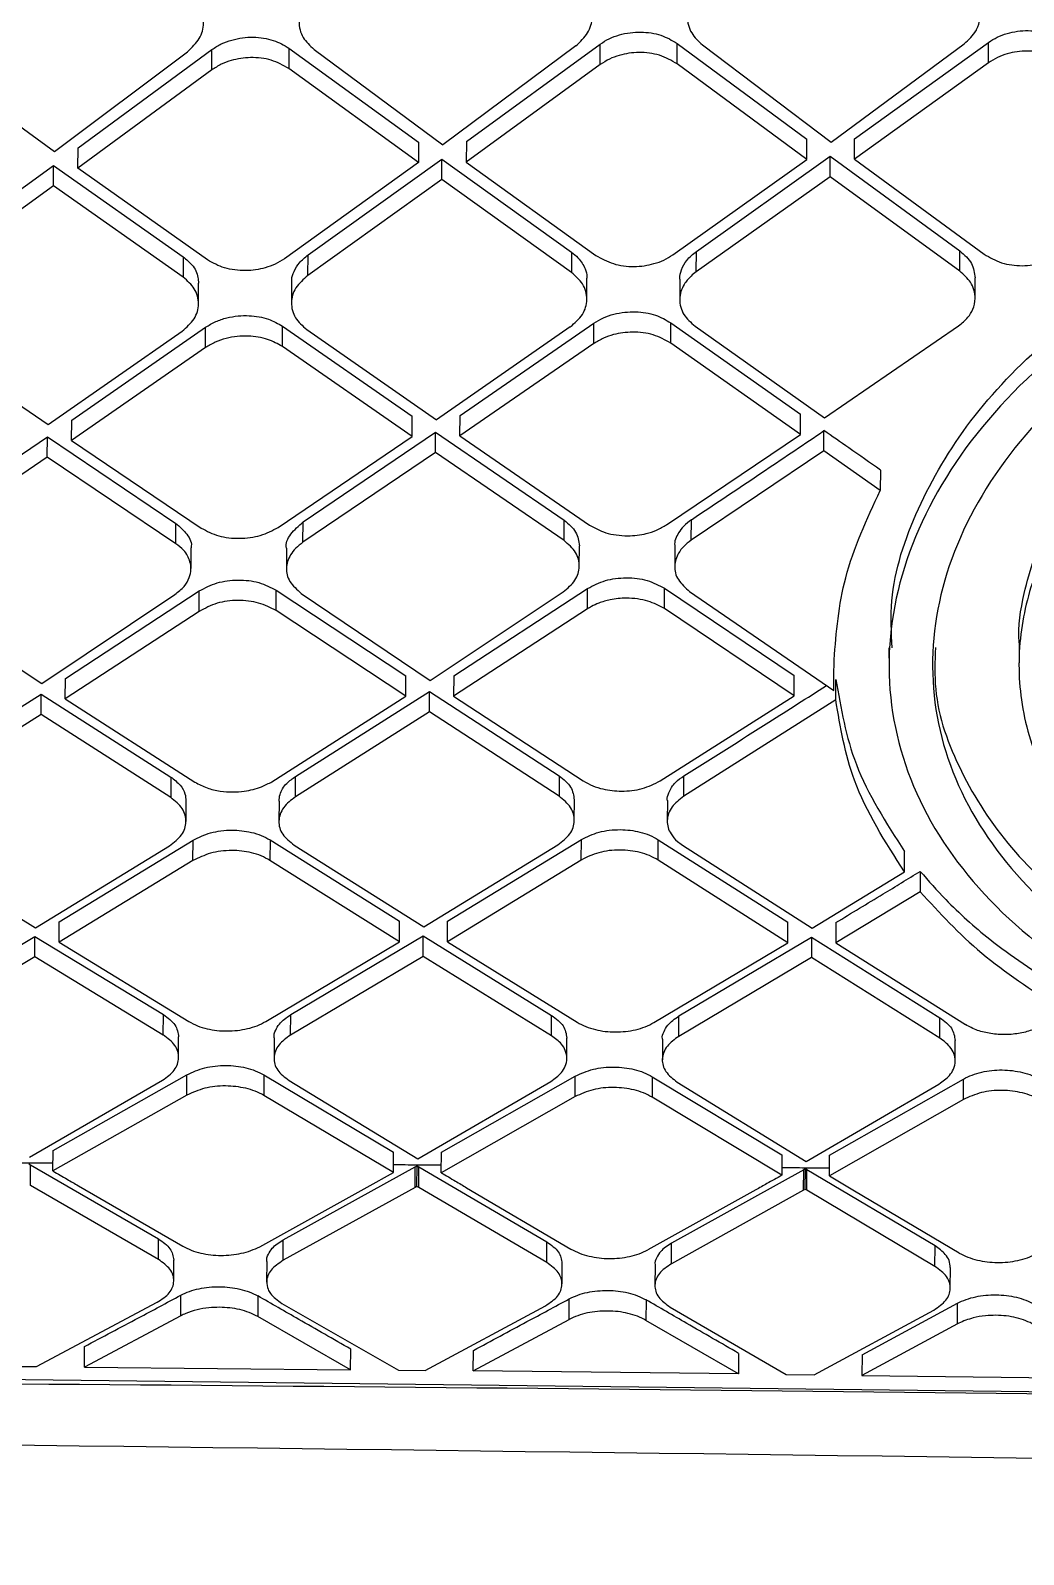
# Model space of a CAD drawing. Extents: x 943 to 1030, y 781 to 934.
# Drawn here: x 1007.907 to 1008.82, y 876.994 to 878.394 of the extents above; entities that cross this region are included whole.
import ezdxf

# ---------------------------------------------------------------- set-up
doc = ezdxf.new("R2010")
doc.units = 0
doc.header["$MEASUREMENT"] = 0
doc.layers.add('1', color=4, linetype='Continuous')

# ---------------------------------------------------------------- blocks, each defined once
blk = doc.blocks.new('AIRA')
at = {"layer": '1', "color": 3, "linetype": 'Continuous', "lineweight": 25}
for p, q in [((64.7511, 75.117), (64.8734, 75.2087)), ((64.7728, 75.1204), (64.8959, 75.2107)), ((64.8959, 75.1919), (64.8959, 75.2107)), ((64.9666, 75.212), (65.0858, 75.1256)), ((64.9666, 75.2119), (64.9666, 75.1932)), ((64.9898, 75.2108), (65.1081, 75.123)), ((65.2304, 75.214), (65.1081, 75.123)), ((65.1298, 75.1261), (65.2529, 75.2157)), ((65.2528, 75.1969), (65.2529, 75.2157)), ((65.3236, 75.2163), (65.4428, 75.1284)), ((65.3236, 75.1975), (65.3236, 75.2163)), ((65.3468, 75.215), (65.4651, 75.1257)), ((65.4651, 75.1257), (65.5874, 75.2159)), ((65.4868, 75.1286), (65.6099, 75.2173)), ((65.6098, 75.1985), (65.6099, 75.2173)), ((64.6328, 75.2032), (64.7511, 75.117)), ((64.8959, 75.1919), (64.7727, 75.1016)), ((65.0857, 75.1068), (64.9666, 75.1932)), ((65.2528, 75.1969), (65.1297, 75.1073)), ((65.4427, 75.1096), (65.3236, 75.1975)), ((65.6098, 75.1985), (65.4867, 75.1098)), ((64.7727, 75.1016), (64.7728, 75.1204)), ((65.0858, 75.1256), (65.0857, 75.1068)), ((65.1298, 75.1261), (65.1297, 75.1073)), ((65.4427, 75.1096), (65.4428, 75.1284)), ((65.4867, 75.1098), (65.4868, 75.1286)), ((65.0857, 75.1068), (64.9626, 75.0184)), ((64.9843, 75.0219), (65.1074, 75.11)), ((65.1074, 75.11), (65.2266, 75.0245)), ((65.1074, 75.0912), (65.1074, 75.1099)), ((65.1297, 75.1073), (65.2489, 75.0215)), ((65.3196, 75.022), (65.4427, 75.1096)), ((65.3413, 75.0252), (65.4644, 75.1126)), ((65.4643, 75.0938), (65.4644, 75.1125)), ((65.4644, 75.1126), (65.5836, 75.0257)), ((65.4867, 75.1098), (65.6059, 75.0226)), ((64.6273, 75.0155), (64.7504, 75.1041)), ((64.7504, 75.1041), (64.8696, 75.0202)), ((64.7504, 75.0854), (64.7504, 75.1041)), ((64.8919, 75.0174), (64.7727, 75.1016)), ((65.4643, 75.0938), (65.3412, 75.0065)), ((65.5835, 75.007), (65.4643, 75.0938)), ((64.7504, 75.0854), (64.6272, 74.9968)), ((64.8695, 75.0015), (64.7504, 75.0854)), ((65.1074, 75.0912), (64.9842, 75.0032)), ((65.2265, 75.0057), (65.1074, 75.0912)), ((65.2266, 75.0245), (65.2265, 75.0057)), ((65.3412, 75.0065), (65.3413, 75.0252)), ((65.5835, 75.007), (65.5836, 75.0257)), ((64.8696, 75.0202), (64.8695, 75.0015)), ((64.9842, 75.0032), (64.9843, 75.0219)), ((64.8836, 74.9773), (64.8837, 74.9959)), ((64.9691, 74.9964), (64.969, 74.9776)), ((65.2406, 74.9813), (65.2407, 74.9999)), ((65.3261, 74.9997), (65.326, 74.9809)), ((65.5976, 74.9823), (65.5976, 75.0009)), ((64.767, 74.87), (64.8901, 74.9555)), ((64.89, 74.9368), (64.8901, 74.9555)), ((64.9607, 74.9377), (64.9608, 74.9565)), ((64.9608, 74.9565), (65.08, 74.8739)), ((64.9831, 74.9534), (65.1023, 74.8705)), ((65.2254, 74.9558), (65.1023, 74.8705)), ((65.124, 74.8743), (65.2471, 74.9592)), ((65.247, 74.9405), (65.2471, 74.9592)), ((65.3177, 74.9409), (65.3178, 74.9596)), ((65.3178, 74.9596), (65.437, 74.8757)), ((65.3401, 74.9565), (65.4592, 74.8722)), ((65.4592, 74.8722), (65.5823, 74.9568)), ((64.6261, 74.9473), (64.7453, 74.866)), ((64.7453, 74.866), (64.8684, 74.9518)), ((65.247, 74.9405), (65.1239, 74.8556)), ((65.4369, 74.8569), (65.3177, 74.9409)), ((64.89, 74.9368), (64.7669, 74.8513)), ((65.0799, 74.8552), (64.9607, 74.9377)), ((64.7669, 74.8513), (64.767, 74.87)), ((65.0799, 74.8552), (65.08, 74.8739)), ((65.1239, 74.8556), (65.124, 74.8743)), ((65.4369, 74.8569), (65.437, 74.8757)), ((64.6227, 74.7719), (64.7446, 74.8547)), ((64.7445, 74.836), (64.7446, 74.8547)), ((64.7446, 74.8547), (64.8627, 74.7753)), ((64.9568, 74.7716), (65.0799, 74.8552)), ((64.9797, 74.7766), (65.1016, 74.859)), ((65.1015, 74.8403), (65.1016, 74.859)), ((65.1016, 74.859), (65.2197, 74.7782)), ((65.1239, 74.8556), (65.2431, 74.7736)), ((65.3138, 74.7739), (65.4369, 74.8569)), ((65.4585, 74.8418), (65.4586, 74.8605)), ((64.7669, 74.8513), (64.8861, 74.7709)), ((65.4585, 74.8418), (65.3366, 74.7598)), ((65.5104, 74.8056), (65.4585, 74.8418)), ((64.7445, 74.836), (64.6226, 74.7532)), ((64.8626, 74.7566), (64.7445, 74.836)), ((65.1015, 74.8403), (64.9796, 74.7579)), ((65.2196, 74.7595), (65.1015, 74.8403)), ((65.5105, 74.8243), (65.5104, 74.8056)), ((64.8626, 74.7566), (64.8627, 74.7753)), ((64.9796, 74.7579), (64.9797, 74.7766)), ((65.2196, 74.7595), (65.2197, 74.7782)), ((65.3366, 74.7598), (65.3367, 74.7786)), ((64.8767, 74.7337), (64.8767, 74.7523)), ((64.9645, 74.7524), (64.9644, 74.7336)), ((65.2336, 74.736), (65.2337, 74.7547)), ((65.3215, 74.7543), (65.3214, 74.7356)), ((65.1182, 74.6353), (65.2413, 74.7154)), ((65.2412, 74.6967), (65.2413, 74.7154)), ((65.3119, 74.6969), (65.312, 74.7156)), ((65.312, 74.7156), (65.4312, 74.6356)), ((64.6212, 74.7066), (64.7395, 74.6281)), ((64.7395, 74.6281), (64.8618, 74.7098)), ((64.7612, 74.6328), (64.8843, 74.7132)), ((64.8842, 74.6944), (64.8843, 74.7131)), ((64.9549, 74.6951), (64.955, 74.7138)), ((64.955, 74.7138), (65.0742, 74.6351)), ((64.9781, 74.7109), (65.0965, 74.6308)), ((65.0965, 74.6308), (65.2188, 74.7123)), ((65.3351, 74.7126), (65.4677, 74.6216)), ((64.8842, 74.6944), (64.7611, 74.6141)), ((65.0741, 74.6164), (64.9549, 74.6951)), ((65.2412, 74.6967), (65.1181, 74.6166)), ((65.4311, 74.6169), (65.3119, 74.6969)), ((65.5182, 74.6609), (65.5184, 74.6416)), ((65.638, 74.6656), (65.6379, 74.647)), ((64.7611, 74.6141), (64.7612, 74.6328)), ((65.0741, 74.6164), (65.0742, 74.6351)), ((65.1182, 74.6353), (65.1181, 74.6166)), ((65.4311, 74.6169), (65.4312, 74.6356)), ((65.4694, 74.6131), (65.4695, 74.6319)), ((64.6158, 74.5402), (64.7389, 74.6184)), ((64.7388, 74.5997), (64.7389, 74.6184)), ((64.7389, 74.6184), (64.8581, 74.5422)), ((64.9511, 74.5379), (65.0741, 74.6164)), ((64.9728, 74.5428), (65.0959, 74.6209)), ((65.0958, 74.6022), (65.0959, 74.6209)), ((65.0959, 74.6209), (65.2151, 74.5433)), ((65.1181, 74.6166), (65.2373, 74.5387)), ((65.308, 74.5386), (65.4311, 74.6169)), ((64.7611, 74.6141), (64.8803, 74.5375)), ((65.0958, 74.6022), (64.9727, 74.524)), ((65.215, 74.5246), (65.0958, 74.6022)), ((65.4694, 74.6131), (65.3297, 74.5245)), ((64.7388, 74.5997), (64.6157, 74.5214)), ((64.858, 74.5234), (64.7388, 74.5997)), ((64.8581, 74.5422), (64.858, 74.5234)), ((64.9727, 74.524), (64.9728, 74.5428)), ((65.2151, 74.5433), (65.215, 74.5246)), ((65.3297, 74.5245), (65.3298, 74.5433)), ((64.8721, 74.5014), (64.8722, 74.5203)), ((64.9576, 74.52), (64.9575, 74.5012)), ((65.229, 74.5024), (65.2291, 74.5211)), ((65.3146, 74.5205), (65.3145, 74.5016)), ((64.6146, 74.4773), (64.7338, 74.4036)), ((64.7338, 74.4036), (64.8569, 74.479)), ((64.7555, 74.4091), (64.8786, 74.4841)), ((64.8785, 74.4654), (64.8786, 74.4841)), ((64.9493, 74.4844), (64.9492, 74.4656)), ((64.9493, 74.4844), (65.0685, 74.4096)), ((64.9716, 74.4795), (65.0908, 74.4044)), ((65.0908, 74.4044), (65.2138, 74.4798)), ((65.1125, 74.4096), (65.2356, 74.4847)), ((65.2355, 74.4659), (65.2356, 74.4847)), ((65.3062, 74.4658), (65.3063, 74.4845)), ((65.3063, 74.4846), (65.4255, 74.4087)), ((65.3285, 74.4796), (65.4477, 74.4034)), ((64.8785, 74.4654), (64.7555, 74.3903)), ((65.0684, 74.3909), (64.9492, 74.4656)), ((65.2355, 74.4659), (65.1124, 74.3908)), ((65.4254, 74.3899), (65.3062, 74.4658)), ((65.5325, 74.4551), (65.5326, 74.4738)), ((65.4477, 74.4034), (65.5325, 74.4551)), ((65.5471, 74.4555), (65.547, 74.4367)), ((65.547, 74.4367), (65.4694, 74.3897)), ((64.7555, 74.3903), (64.7555, 74.4091)), ((65.0684, 74.3909), (65.0685, 74.4096)), ((65.1124, 74.3908), (65.1125, 74.4096)), ((65.4254, 74.3899), (65.4255, 74.4087)), ((65.4695, 74.4084), (65.4694, 74.3897)), ((64.6113, 74.3236), (64.7332, 74.3956)), ((64.7331, 74.3769), (64.7332, 74.3956)), ((64.7332, 74.3956), (64.8513, 74.3239)), ((64.9683, 74.3239), (65.0902, 74.3962)), ((65.0901, 74.3774), (65.0902, 74.3961)), ((65.0902, 74.3962), (65.2082, 74.3232)), ((65.3253, 74.3227), (65.4471, 74.395)), ((65.4471, 74.3949), (65.447, 74.3762)), ((65.4471, 74.395), (65.5652, 74.321)), ((64.7555, 74.3903), (64.8747, 74.3176)), ((64.9454, 74.3176), (65.0684, 74.3909)), ((65.1124, 74.3908), (65.2316, 74.3169)), ((65.3023, 74.3166), (65.4254, 74.3899)), ((65.4694, 74.3897), (65.5886, 74.3147)), ((64.7331, 74.3769), (64.6112, 74.3048)), ((64.8512, 74.3051), (64.7331, 74.3769)), ((65.0901, 74.3774), (64.9682, 74.3051)), ((65.2082, 74.3044), (65.0901, 74.3774)), ((65.447, 74.3762), (65.3252, 74.3039)), ((65.5651, 74.3023), (65.447, 74.3762)), ((64.8512, 74.3051), (64.8513, 74.3239)), ((64.9682, 74.3051), (64.9683, 74.3239)), ((65.2082, 74.3044), (65.2082, 74.3232)), ((65.3252, 74.3039), (65.3253, 74.3227)), ((65.5651, 74.3023), (65.5652, 74.321)), ((64.8653, 74.2845), (64.8653, 74.3033)), ((64.9531, 74.3025), (64.953, 74.2837)), ((65.2222, 74.2836), (65.2223, 74.3023)), ((65.3101, 74.3012), (65.31, 74.2824)), ((65.5792, 74.2813), (65.5793, 74.3)), ((64.7499, 74.199), (64.8729, 74.2686)), ((64.8729, 74.2498), (64.8729, 74.2686)), ((64.9437, 74.2684), (64.9436, 74.2496)), ((64.9437, 74.2684), (65.0629, 74.1976)), ((65.1069, 74.1974), (65.2299, 74.2673)), ((65.2298, 74.2485), (65.2299, 74.2672)), ((65.3006, 74.2668), (65.3005, 74.248)), ((65.3006, 74.2668), (65.4198, 74.195)), ((64.7282, 74.1928), (64.8504, 74.2636)), ((64.9668, 74.2634), (65.0851, 74.1913)), ((65.0851, 74.1913), (65.2074, 74.2625)), ((65.3237, 74.2618), (65.4421, 74.1888)), ((65.4421, 74.1888), (65.5643, 74.2601)), ((65.4638, 74.1946), (65.5869, 74.2646)), ((65.5868, 74.2459), (65.5869, 74.2646)), ((64.8729, 74.2498), (64.7498, 74.1802)), ((65.0628, 74.1788), (64.9436, 74.2496)), ((65.2298, 74.2485), (65.1068, 74.1785)), ((65.4198, 74.1762), (65.3005, 74.248)), ((65.5868, 74.2459), (65.4637, 74.1758)), ((64.7498, 74.1802), (64.7499, 74.199)), ((65.0628, 74.1788), (65.0629, 74.1976)), ((65.1068, 74.1785), (65.1069, 74.1974)), ((64.7276, 74.1866), (64.7292, 74.1857)), ((64.7291, 74.1668), (64.7292, 74.1856)), ((64.7292, 74.1857), (64.8468, 74.1178)), ((64.9615, 74.117), (65.0828, 74.1839)), ((65.0827, 74.1651), (65.0828, 74.1839)), ((65.0828, 74.1839), (65.0845, 74.1849)), ((65.0844, 74.166), (65.0845, 74.1848)), ((65.0845, 74.1849), (65.0862, 74.1839)), ((65.0861, 74.165), (65.0862, 74.1839)), ((65.0862, 74.1839), (65.2038, 74.115)), ((65.4198, 74.195), (65.4198, 74.1762)), ((65.4415, 74.1821), (65.44, 74.1813)), ((65.4429, 74.1812), (65.4415, 74.1821)), ((65.4637, 74.1758), (65.4638, 74.1946)), ((65.0387, 74.1653), (65.0628, 74.1788)), ((65.44, 74.1813), (65.3185, 74.1139)), ((65.4399, 74.1624), (65.44, 74.1812)), ((65.4414, 74.1633), (65.4415, 74.1821)), ((65.5607, 74.1114), (65.4429, 74.1812)), ((65.4429, 74.1624), (65.4429, 74.1812)), ((65.4637, 74.1758), (65.4868, 74.162)), ((64.8467, 74.0989), (64.7291, 74.1668)), ((64.7731, 74.1666), (64.8691, 74.1111)), ((64.9398, 74.1106), (65.0387, 74.1653)), ((65.0827, 74.1651), (64.9614, 74.0981)), ((65.0844, 74.166), (65.0827, 74.1651)), ((65.0861, 74.165), (65.0844, 74.166)), ((65.2037, 74.0961), (65.0861, 74.165)), ((65.1301, 74.1648), (65.226, 74.1084)), ((65.3959, 74.1628), (65.2967, 74.1077)), ((65.4399, 74.1624), (65.3184, 74.095)), ((65.4414, 74.1633), (65.4399, 74.1624)), ((65.4429, 74.1624), (65.4414, 74.1633)), ((65.5606, 74.0925), (65.4429, 74.1624)), ((65.4868, 74.162), (65.583, 74.1049)), ((64.8467, 74.0989), (64.8468, 74.1178)), ((64.9614, 74.0981), (64.9615, 74.117)), ((65.2037, 74.0961), (65.2038, 74.115)), ((65.3184, 74.095), (65.3185, 74.1139)), ((64.8608, 74.0794), (64.8609, 74.0983)), ((65.5606, 74.0925), (65.5607, 74.1114)), ((64.9463, 74.0969), (64.9462, 74.078)), ((65.2178, 74.0764), (65.2178, 74.0952)), ((65.3033, 74.0937), (65.3032, 74.0748)), ((65.5747, 74.0726), (65.5748, 74.0915)), ((64.7347, 74.0004), (64.8456, 74.0595)), ((64.8673, 74.0471), (64.8674, 74.066)), ((64.9381, 74.0654), (64.938, 74.0465)), ((64.9603, 74.0585), (65.0674, 73.9972)), ((65.0921, 73.9969), (65.2026, 74.0563)), ((65.2242, 74.0437), (65.2243, 74.0626)), ((65.295, 74.0618), (65.2949, 74.0429)), ((65.4936, 74.0113), (65.5813, 74.0586)), ((65.5812, 74.0397), (65.5813, 74.0586)), ((64.8673, 74.0471), (64.7787, 74)), ((65.0234, 73.9976), (64.938, 74.0465)), ((65.1362, 73.9964), (65.2242, 74.0437)), ((65.38, 73.9937), (65.2949, 74.0429)), ((65.3173, 74.0551), (65.4239, 73.9932)), ((65.4495, 73.9929), (65.5595, 74.0524)), ((65.5812, 74.0397), (65.4935, 73.9924)), ((64.7787, 74), (64.7788, 74.0189)), ((65.0234, 73.9976), (65.0235, 74.0165)), ((65.1362, 73.9964), (65.1363, 74.0153)), ((66.1499, 73.9714), (63.2414, 74.0056)), ((64.7109, 74.0006), (64.7347, 74.0004)), ((65.3801, 74.0126), (65.38, 73.9937)), ((65.4936, 74.0113), (65.4935, 73.9924)), ((64.7787, 74), (65.0234, 73.9976)), ((65.0674, 73.9972), (65.0921, 73.9969)), ((65.38, 73.9937), (65.1362, 73.9964)), ((65.4239, 73.9932), (65.4495, 73.9929)), ((65.4935, 73.9924), (65.7367, 73.9893))]:
    blk.add_line(p, q, dxfattribs=at)
for points, knots in [([(64.8734, 75.2087), (64.8775, 75.2126), (64.8857, 75.2203), (64.8889, 75.2328), (64.8876, 75.2427), (64.8839, 75.2518), (64.878, 75.2572), (64.8742, 75.2606)], [0, 0, 0, 0, 0.249724, 0.499227, 0.638351, 0.768336, 1, 1, 1, 1]), ([(64.9913, 75.2628), (64.9871, 75.2589), (64.9788, 75.2512), (64.9754, 75.2387), (64.9766, 75.2289), (64.9802, 75.2197), (64.986, 75.2143), (64.9898, 75.2108)], [0, 0, 0, 0, 0.249768, 0.499285, 0.636025, 0.765209, 1, 1, 1, 1]), ([(65.2304, 75.214), (65.2345, 75.2178), (65.2427, 75.2255), (65.246, 75.2382), (65.2446, 75.2481), (65.2407, 75.2574), (65.2349, 75.2627), (65.2312, 75.2661)], [0, 0, 0, 0, 0.2497, 0.499214, 0.642051, 0.773272, 1, 1, 1, 1]), ([(65.3483, 75.2672), (65.3441, 75.2633), (65.3372, 75.2569), (65.3337, 75.2474), (65.3328, 75.2399), (65.3336, 75.2331), (65.3373, 75.2239), (65.3431, 75.2184), (65.3468, 75.215)], [0, 0, 0, 0, 0.249479, 0.414136, 0.499796, 0.639589, 0.769702, 1, 1, 1, 1]), ([(65.5874, 75.2159), (65.5916, 75.2197), (65.5958, 75.2235), (65.5984, 75.228), (65.5986, 75.2284), (65.5992, 75.2296), (65.6013, 75.234), (65.6032, 75.2432), (65.6002, 75.2567), (65.5922, 75.2643), (65.5882, 75.2681)], [0, 0, 0, 0, 0.249811, 0.251872, 0.255751, 0.268966, 0.317212, 0.500414, 0.750161, 1, 1, 1, 1]), ([(64.8959, 75.2107), (64.8987, 75.2125), (64.9042, 75.2161), (64.9139, 75.2196), (64.9239, 75.2217), (64.937, 75.2224), (64.9526, 75.2201), (64.9621, 75.2146), (64.9667, 75.212)], [0, 0, 0, 0, 0.139314, 0.274553, 0.405741, 0.532907, 0.774193, 1, 1, 1, 1]), ([(65.2529, 75.2157), (65.2556, 75.2174), (65.2609, 75.2209), (65.2703, 75.2243), (65.2802, 75.2264), (65.2932, 75.2271), (65.3092, 75.2248), (65.3189, 75.2191), (65.3236, 75.2163)], [0, 0, 0, 0, 0.134719, 0.26667, 0.395885, 0.522395, 0.766307, 1, 1, 1, 1]), ([(65.6099, 75.2173), (65.6125, 75.219), (65.6176, 75.2223), (65.6298, 75.2268), (65.6462, 75.229), (65.6658, 75.2261), (65.6757, 75.2202), (65.6806, 75.2173)], [0, 0, 0, 0, 0.130783, 0.259964, 0.512408, 0.758979, 1, 1, 1, 1]), ([(65.3236, 75.1975), (65.3184, 75.2005), (65.3082, 75.2064), (65.2887, 75.2088), (65.2728, 75.2065), (65.2609, 75.2021), (65.2556, 75.1987), (65.2528, 75.1969)], [0, 0, 0, 0, 0.25294, 0.499293, 0.73302, 0.862467, 1, 1, 1, 1]), ([(65.6805, 75.1985), (65.678, 75.2001), (65.6731, 75.2034), (65.6615, 75.2079), (65.6456, 75.2102), (65.6296, 75.2079), (65.6177, 75.2036), (65.6125, 75.2002), (65.6098, 75.1985)], [0, 0, 0, 0, 0.129499, 0.256158, 0.499989, 0.736852, 0.865256, 1, 1, 1, 1]), ([(64.9666, 75.1932), (64.9614, 75.1961), (64.9512, 75.2019), (64.9318, 75.2041), (64.916, 75.2017), (64.904, 75.1973), (64.8986, 75.1937), (64.8958, 75.1919)], [0, 0, 0, 0, 0.250697, 0.499277, 0.728483, 0.859063, 1, 1, 1, 1]), ([(65.5213, 74.6608), (65.5206, 74.6752), (65.5185, 74.7177), (65.5422, 74.7891), (65.5899, 74.8706), (65.6611, 74.9455), (65.7518, 75.01), (65.8583, 75.0615), (65.9766, 75.0972), (66.1023, 75.1155), (66.2303, 75.1153), (66.3561, 75.0969), (66.4747, 75.061), (66.5815, 75.0092), (66.6725, 74.9442), (66.7444, 74.8691), (66.7929, 74.7871), (66.8176, 74.7133), (66.8156, 74.6685), (66.8148, 74.6518)], [0, 0, 0, 0, 0.032147, 0.094364, 0.156218, 0.218419, 0.280436, 0.342452, 0.40464, 0.466501, 0.528728, 0.590641, 0.652742, 0.714892, 0.776828, 0.839045, 0.900888, 0.963085, 1, 1, 1, 1]), ([(66.4758, 74.281), (66.4238, 74.2676), (66.3198, 74.2408), (66.1479, 74.2328), (65.9789, 74.249), (65.8222, 74.2913), (65.6893, 74.3573), (65.5892, 74.4436), (65.5286, 74.5455), (65.5112, 74.6568), (65.5385, 74.7707), (65.6088, 74.8792), (65.7174, 74.9737), (65.8567, 75.0461), (66.017, 75.0904), (66.1876, 75.1025), (66.3569, 75.0818), (66.5133, 75.0296), (66.6461, 74.9509), (66.7466, 74.8521), (66.8074, 74.7409), (66.8246, 74.6262), (66.7973, 74.5157), (66.7266, 74.4176), (66.6196, 74.3351), (66.5237, 74.299), (66.4758, 74.281)], [0, 0, 0, 0, 0.0416073, 0.0832415, 0.1248684, 0.1664634, 0.208051, 0.2497011, 0.2914263, 0.3332008, 0.3749698, 0.4167, 0.4583912, 0.5000236, 0.5416071, 0.5831929, 0.624799, 0.6664157, 0.7080563, 0.7497138, 0.7913821, 0.8331245, 0.8749395, 0.9167276, 0.958401, 1, 1, 1, 1]), ([(66.4569, 74.3025), (66.4081, 74.2898), (66.3105, 74.2645), (66.1491, 74.2568), (65.9904, 74.2721), (65.8434, 74.3121), (65.7187, 74.3744), (65.6248, 74.4558), (65.568, 74.5517), (65.5517, 74.6563), (65.5772, 74.7632), (65.6432, 74.8648), (65.7451, 74.9531), (65.8758, 75.0207), (66.0262, 75.062), (66.1864, 75.0732), (66.3453, 75.0539), (66.492, 75.0052), (66.6167, 74.9317), (66.711, 74.8393), (66.7681, 74.7353), (66.7841, 74.6276), (66.7585, 74.5238), (66.6922, 74.4313), (66.5918, 74.3536), (66.5019, 74.3195), (66.4569, 74.3025)], [0, 0, 0, 0, 0.04161, 0.083271, 0.124923, 0.166513, 0.208078, 0.24971, 0.291446, 0.33324, 0.375013, 0.41673, 0.458406, 0.500035, 0.541625, 0.583217, 0.624828, 0.666452, 0.708096, 0.749746, 0.791398, 0.83314, 0.874969, 0.916762, 0.958421, 1, 1, 1, 1]), ([(65.2266, 75.0245), (65.2286, 75.0228), (65.2342, 75.0183), (65.2388, 75.0104), (65.2409, 75.0036), (65.2405, 75.0005), (65.2404, 74.9999)], [0, 0, 0, 0, 0.240412, 0.658901, 0.935875, 1, 1, 1, 1]), ([(65.3261, 74.9997), (65.3261, 74.9998), (65.3257, 75.0027), (65.3274, 75.0087), (65.332, 75.0175), (65.3381, 75.0226), (65.3413, 75.0252)], [0, 0, 0, 0, 0.009295, 0.30595, 0.636204, 1, 1, 1, 1]), ([(65.5836, 75.0257), (65.5877, 75.022), (65.5958, 75.0146), (65.597, 75.0054), (65.5975, 75.0009)], [0, 0, 0, 0, 0.5083509, 1, 1, 1, 1]), ([(65.6059, 75.0226), (65.611, 75.0197), (65.6211, 75.0138), (65.6408, 75.0112), (65.657, 75.0134), (65.6688, 75.0177), (65.674, 75.0209), (65.6766, 75.0225)], [0, 0, 0, 0, 0.249954, 0.499296, 0.740734, 0.868268, 1, 1, 1, 1]), ([(64.8696, 75.0202), (64.8724, 75.0179), (64.8789, 75.0124), (64.8833, 75.0036), (64.8834, 74.9977), (64.8835, 74.9959)], [0, 0, 0, 0, 0.342831, 0.795416, 1, 1, 1, 1]), ([(64.9626, 75.0184), (64.9598, 75.0167), (64.9545, 75.0133), (64.9426, 75.0091), (64.9297, 75.0071), (64.917, 75.0079), (64.9044, 75.0103), (64.8968, 75.0146), (64.8919, 75.0174)], [0, 0, 0, 0, 0.138954, 0.268788, 0.500143, 0.629149, 0.755741, 1, 1, 1, 1]), ([(64.9693, 74.9964), (64.9693, 74.9973), (64.9691, 75.0009), (64.9712, 75.0071), (64.9759, 75.0151), (64.9814, 75.0196), (64.9843, 75.0219)], [0, 0, 0, 0, 0.097734, 0.376584, 0.677345, 1, 1, 1, 1]), ([(65.2489, 75.0215), (65.254, 75.0187), (65.2642, 75.0129), (65.2838, 75.0105), (65.2998, 75.0128), (65.3117, 75.017), (65.3169, 75.0203), (65.3196, 75.022)], [0, 0, 0, 0, 0.250143, 0.499251, 0.736704, 0.865247, 1, 1, 1, 1]), ([(66.5415, 74.8993), (66.5128, 74.9173), (66.463, 74.9486), (66.3833, 74.9786), (66.3142, 74.9966), (66.2493, 75.007), (66.1739, 75.0124), (66.0861, 75.0087), (66.0038, 74.994), (65.9353, 74.9735), (65.8774, 74.9505), (65.8163, 74.918), (65.763, 74.8795), (65.7238, 74.8423), (65.696, 74.809), (65.6751, 74.7777), (65.6586, 74.7451), (65.6471, 74.7131), (65.6375, 74.6704), (65.6366, 74.616), (65.6516, 74.5608), (65.676, 74.5151), (65.7041, 74.4766), (65.7309, 74.4524), (65.7451, 74.4396)], [0, 0, 0, 0, 0.071765, 0.125006, 0.16829, 0.20998, 0.250058, 0.311062, 0.374943, 0.409259, 0.450926, 0.499892, 0.55297, 0.594623, 0.624816, 0.657688, 0.689468, 0.720167, 0.749798, 0.811119, 0.874697, 0.911518, 0.953228, 1, 1, 1, 1]), ([(64.8684, 74.9518), (64.8726, 74.9555), (64.8809, 74.9628), (64.8842, 74.9747), (64.883, 74.9841), (64.8793, 74.9929), (64.8734, 74.9981), (64.8695, 75.0015)], [0, 0, 0, 0, 0.249889, 0.499419, 0.634666, 0.763344, 1, 1, 1, 1]), ([(64.9842, 75.0032), (64.9801, 74.9995), (64.9717, 74.9921), (64.9684, 74.9802), (64.9696, 74.9709), (64.9732, 74.9621), (64.9792, 74.9568), (64.9831, 74.9534)], [0, 0, 0, 0, 0.249905, 0.499434, 0.631179, 0.758695, 1, 1, 1, 1]), ([(65.2254, 74.9558), (65.2295, 74.9595), (65.2379, 74.9668), (65.2412, 74.9788), (65.24, 74.9883), (65.2362, 74.9972), (65.2303, 75.0024), (65.2265, 75.0057)], [0, 0, 0, 0, 0.249842, 0.499344, 0.639019, 0.769178, 1, 1, 1, 1]), ([(65.3412, 75.0065), (65.3395, 75.0052), (65.3351, 75.0017), (65.3285, 74.9935), (65.3253, 74.9834), (65.3266, 74.974), (65.3303, 74.9651), (65.3362, 74.9599), (65.3401, 74.9565)], [0, 0, 0, 0, 0.093397, 0.250708, 0.499939, 0.634938, 0.763449, 1, 1, 1, 1]), ([(65.5823, 74.9568), (65.5854, 74.9593), (65.591, 74.9639), (65.5961, 74.9725), (65.5981, 74.9812), (65.5969, 74.9897), (65.5929, 74.9986), (65.5871, 75.0037), (65.5835, 75.007)], [0, 0, 0, 0, 0.177215, 0.320576, 0.500158, 0.645888, 0.77792, 1, 1, 1, 1]), ([(65.2471, 74.9593), (65.2499, 74.961), (65.2554, 74.9644), (65.2652, 74.9677), (65.2753, 74.9695), (65.2884, 74.97), (65.3039, 74.9676), (65.3133, 74.9622), (65.3178, 74.9596)], [0, 0, 0, 0, 0.140711, 0.276987, 0.408836, 0.536265, 0.776808, 1, 1, 1, 1]), ([(64.8901, 74.9555), (64.8931, 74.9573), (64.8989, 74.9609), (64.9093, 74.9643), (64.9198, 74.9661), (64.9329, 74.9664), (64.9478, 74.9639), (64.9567, 74.9588), (64.9608, 74.9565)], [0, 0, 0, 0, 0.149794, 0.29256, 0.428299, 0.557014, 0.792367, 1, 1, 1, 1]), ([(64.9607, 74.9377), (64.9564, 74.9402), (64.9473, 74.9453), (64.9321, 74.9477), (64.919, 74.9473), (64.9087, 74.9454), (64.8986, 74.9421), (64.8929, 74.9386), (64.89, 74.9368)], [0, 0, 0, 0, 0.215417, 0.453369, 0.581441, 0.715234, 0.854753, 1, 1, 1, 1]), ([(65.3177, 74.9409), (65.3126, 74.9438), (65.3024, 74.9494), (65.2831, 74.9518), (65.2673, 74.9497), (65.2554, 74.9456), (65.2499, 74.9423), (65.247, 74.9405)], [0, 0, 0, 0, 0.251333, 0.49913, 0.724415, 0.856033, 1, 1, 1, 1]), ([(65.6381, 74.6656), (65.638, 74.6657), (65.6367, 74.6807), (65.643, 74.7179), (65.6624, 74.7781), (65.692, 74.8228), (65.7126, 74.8472), (65.717, 74.8521), (65.7279, 74.8642), (65.7498, 74.8859), (65.7892, 74.9184), (65.8248, 74.9395), (65.8449, 74.9514)], [0, 0, 0, 0, 0.001733, 0.141663, 0.346493, 0.569859, 0.583137, 0.600526, 0.622026, 0.711151, 0.837165, 1, 1, 1, 1]), ([(65.3367, 74.7786), (65.3594, 74.7938), (65.4001, 74.8209), (65.4407, 74.8484), (65.4586, 74.8605)], [0, 0, 0, 0, 0.56, 1, 1, 1, 1]), ([(65.5105, 74.8243), (65.5008, 74.8311), (65.4835, 74.8431), (65.4662, 74.8552), (65.4586, 74.8605)], [0, 0, 0, 0, 0.5599998, 1, 1, 1, 1]), ([(65.4679, 74.65), (65.4699, 74.6752), (65.4742, 74.7276), (65.498, 74.779), (65.5104, 74.8056)], [0, 0, 0, 0, 0.480997, 1, 1, 1, 1]), ([(64.8627, 74.7753), (64.8663, 74.7721), (64.8738, 74.7656), (64.8779, 74.7569), (64.8766, 74.7525), (64.8766, 74.7523)], [0, 0, 0, 0, 0.4825223, 0.9801996, 1, 1, 1, 1]), ([(64.9645, 74.7524), (64.9645, 74.7524), (64.9633, 74.7567), (64.9676, 74.766), (64.9756, 74.773), (64.9797, 74.7766)], [0, 0, 0, 0, 0.007201, 0.499847, 1, 1, 1, 1]), ([(65.2197, 74.7782), (65.2238, 74.7747), (65.2319, 74.7678), (65.2331, 74.759), (65.2337, 74.7547)], [0, 0, 0, 0, 0.505253, 1, 1, 1, 1]), ([(65.2431, 74.7736), (65.2478, 74.771), (65.2551, 74.767), (65.2677, 74.7644), (65.2803, 74.7634), (65.2932, 74.765), (65.3053, 74.7689), (65.3108, 74.7722), (65.3138, 74.7739)], [0, 0, 0, 0, 0.233485, 0.362656, 0.499781, 0.720694, 0.853157, 1, 1, 1, 1]), ([(65.3367, 74.7786), (65.3342, 74.7767), (65.3293, 74.773), (65.3238, 74.7651), (65.3205, 74.7586), (65.3216, 74.7545), (65.3216, 74.7543)], [0, 0, 0, 0, 0.279444, 0.53572, 0.976979, 1, 1, 1, 1]), ([(64.8618, 74.7098), (64.8649, 74.7122), (64.8707, 74.7169), (64.8754, 74.7251), (64.877, 74.7328), (64.8759, 74.7415), (64.8714, 74.75), (64.8652, 74.7547), (64.8626, 74.7566)], [0, 0, 0, 0, 0.180521, 0.345253, 0.494173, 0.627261, 0.845096, 1, 1, 1, 1]), ([(64.9796, 74.7579), (64.9773, 74.7561), (64.9727, 74.7526), (64.9666, 74.7447), (64.9633, 74.7341), (64.9663, 74.7212), (64.9741, 74.7144), (64.9781, 74.7109)], [0, 0, 0, 0, 0.134277, 0.262692, 0.50091, 0.744188, 1, 1, 1, 1]), ([(65.3366, 74.7598), (65.3341, 74.758), (65.3294, 74.7544), (65.3235, 74.7465), (65.3203, 74.7359), (65.3233, 74.723), (65.3312, 74.7161), (65.3351, 74.7126)], [0, 0, 0, 0, 0.140253, 0.270645, 0.500892, 0.748073, 1, 1, 1, 1]), ([(65.3119, 74.6969), (65.3071, 74.6995), (65.2997, 74.7035), (65.2872, 74.7061), (65.2754, 74.7069), (65.263, 74.7056), (65.2524, 74.7025), (65.2456, 74.6994), (65.2424, 74.6974), (65.2412, 74.6967)], [0, 0, 0, 0, 0.237128, 0.365272, 0.499454, 0.689013, 0.835727, 0.939429, 1, 1, 1, 1]), ([(65.5611, 74.6612), (65.5606, 74.6484), (65.5592, 74.6093), (65.5821, 74.5465), (65.6272, 74.4761), (65.6945, 74.414), (65.7797, 74.362), (65.8802, 74.3218), (65.9914, 74.2942), (66.1094, 74.2802), (66.2295, 74.2799), (66.3483, 74.2926), (66.4209, 74.3124), (66.4572, 74.3222)], [0, 0, 0, 0, 0.046299, 0.141507, 0.237113, 0.332134, 0.427706, 0.522982, 0.618258, 0.713503, 0.808867, 0.904532, 1, 1, 1, 1]), ([(65.4677, 74.6216), (65.4677, 74.6268), (65.4678, 74.6363), (65.4678, 74.6458), (65.4679, 74.65)], [0, 0, 0, 0, 0.56, 1, 1, 1, 1]), ([(65.4695, 74.6318), (65.4741, 74.6054), (65.4836, 74.5501), (65.5158, 74.5), (65.5327, 74.4738)], [0, 0, 0, 0, 0.477458, 1, 1, 1, 1]), ([(65.3298, 74.5433), (65.3558, 74.5597), (65.3995, 74.5871), (65.4432, 74.615), (65.4608, 74.6263)], [0, 0, 0, 0, 0.597289, 1, 1, 1, 1]), ([(65.5325, 74.4551), (65.515, 74.4826), (65.4829, 74.5329), (65.4736, 74.5881), (65.4694, 74.6131)], [0, 0, 0, 0, 0.547786, 1, 1, 1, 1]), ([(64.8581, 74.5422), (64.8612, 74.5398), (64.8672, 74.5352), (64.8715, 74.5274), (64.8719, 74.5224), (64.872, 74.5203)], [0, 0, 0, 0, 0.385226, 0.733191, 1, 1, 1, 1]), ([(64.8803, 74.5375), (64.8839, 74.5356), (64.8908, 74.5319), (64.9031, 74.529), (64.9147, 74.5282), (64.9278, 74.5291), (64.9405, 74.5323), (64.948, 74.5363), (64.9511, 74.5379)], [0, 0, 0, 0, 0.181448, 0.34684, 0.496153, 0.629368, 0.84666, 1, 1, 1, 1]), ([(64.9576, 74.52), (64.9578, 74.5221), (64.9583, 74.5278), (64.9633, 74.5359), (64.97, 74.5407), (64.9728, 74.5428)], [0, 0, 0, 0, 0.243235, 0.677803, 1, 1, 1, 1]), ([(65.2151, 74.5433), (65.2192, 74.54), (65.2273, 74.5335), (65.2284, 74.5252), (65.229, 74.5211)], [0, 0, 0, 0, 0.508357, 1, 1, 1, 1]), ([(65.2373, 74.5386), (65.2402, 74.537), (65.2456, 74.534), (65.2574, 74.5303), (65.2729, 74.5286), (65.2922, 74.5307), (65.3027, 74.536), (65.308, 74.5386)], [0, 0, 0, 0, 0.146209, 0.278513, 0.500508, 0.746311, 1, 1, 1, 1]), ([(65.3146, 74.5205), (65.3146, 74.5206), (65.3142, 74.523), (65.3161, 74.529), (65.3207, 74.5368), (65.3271, 74.5414), (65.3298, 74.5433)], [0, 0, 0, 0, 0.020134, 0.283146, 0.70776, 1, 1, 1, 1]), ([(64.9727, 74.524), (64.9687, 74.5209), (64.9624, 74.5161), (64.9584, 74.5081), (64.9568, 74.4997), (64.9595, 74.4891), (64.9676, 74.4827), (64.9716, 74.4795)], [0, 0, 0, 0, 0.239375, 0.367532, 0.500988, 0.750318, 1, 1, 1, 1]), ([(65.3297, 74.5245), (65.3256, 74.5214), (65.3195, 74.5166), (65.3154, 74.5086), (65.3137, 74.5001), (65.3164, 74.4911), (65.3226, 74.4838), (65.327, 74.4807), (65.3285, 74.4796)], [0, 0, 0, 0, 0.237648, 0.366007, 0.500379, 0.749461, 0.910533, 1, 1, 1, 1]), ([(64.8786, 74.4841), (64.8837, 74.4867), (64.8942, 74.4918), (64.9138, 74.4941), (64.9298, 74.4923), (64.9415, 74.4887), (64.9467, 74.4858), (64.9493, 74.4844)], [0, 0, 0, 0, 0.246043, 0.499572, 0.733972, 0.863156, 1, 1, 1, 1]), ([(65.2356, 74.4847), (65.2407, 74.4872), (65.2512, 74.4924), (65.2709, 74.4946), (65.287, 74.4926), (65.2986, 74.4889), (65.3037, 74.486), (65.3063, 74.4846)], [0, 0, 0, 0, 0.247223, 0.49948, 0.737302, 0.86567, 1, 1, 1, 1]), ([(64.9492, 74.4656), (64.9466, 74.4671), (64.9415, 74.4699), (64.9298, 74.4736), (64.9138, 74.4754), (64.8941, 74.4731), (64.8837, 74.4679), (64.8785, 74.4654)], [0, 0, 0, 0, 0.135216, 0.263852, 0.50037, 0.754079, 1, 1, 1, 1]), ([(65.3062, 74.4658), (65.3036, 74.4673), (65.2986, 74.4701), (65.287, 74.4739), (65.2709, 74.4759), (65.2511, 74.4736), (65.2406, 74.4685), (65.2355, 74.4659)], [0, 0, 0, 0, 0.132811, 0.26066, 0.500424, 0.75321, 1, 1, 1, 1]), ([(65.4695, 74.4084), (65.484, 74.4172), (65.5098, 74.4328), (65.5357, 74.4485), (65.5471, 74.4555)], [0, 0, 0, 0, 0.56, 1, 1, 1, 1]), ([(65.5471, 74.4555), (65.5547, 74.4468), (65.5739, 74.4251), (65.6143, 74.3884), (65.6522, 74.3635), (65.6738, 74.3492)], [0, 0, 0, 0, 0.222556, 0.555921, 1, 1, 1, 1]), ([(64.8513, 74.3239), (64.8554, 74.3209), (64.8635, 74.3149), (64.8647, 74.3071), (64.8653, 74.3033)], [0, 0, 0, 0, 0.505316, 1, 1, 1, 1]), ([(64.9532, 74.3025), (64.9532, 74.3027), (64.9526, 74.305), (64.9543, 74.3094), (64.9583, 74.3168), (64.9644, 74.3211), (64.9683, 74.3239)], [0, 0, 0, 0, 0.021364, 0.298643, 0.554465, 1, 1, 1, 1]), ([(65.2082, 74.3232), (65.2123, 74.3202), (65.2204, 74.3141), (65.2216, 74.3062), (65.2222, 74.3023)], [0, 0, 0, 0, 0.505256, 1, 1, 1, 1]), ([(65.3102, 74.3012), (65.3101, 74.3013), (65.3096, 74.3037), (65.3113, 74.3082), (65.3153, 74.3156), (65.3214, 74.3199), (65.3253, 74.3227)], [0, 0, 0, 0, 0.022038, 0.301685, 0.558184, 1, 1, 1, 1]), ([(65.6737, 74.3305), (65.6724, 74.3275), (65.6699, 74.3221), (65.6618, 74.3152), (65.6516, 74.3099), (65.6391, 74.3065), (65.6256, 74.3051), (65.6121, 74.3061), (65.5991, 74.3091), (65.5922, 74.3128), (65.5886, 74.3147)], [0, 0, 0, 0, 0.138369, 0.249811, 0.379254, 0.49959, 0.624592, 0.749544, 0.869599, 1, 1, 1, 1]), ([(64.8747, 74.3176), (64.8773, 74.3162), (64.8824, 74.3134), (64.894, 74.3099), (64.9099, 74.3081), (64.9259, 74.31), (64.9377, 74.3135), (64.9428, 74.3162), (64.9454, 74.3176)], [0, 0, 0, 0, 0.135033, 0.26346, 0.499555, 0.743258, 0.870124, 1, 1, 1, 1]), ([(65.2316, 74.3169), (65.2342, 74.3155), (65.2393, 74.3127), (65.251, 74.3091), (65.2668, 74.3072), (65.2828, 74.309), (65.2946, 74.3125), (65.2998, 74.3152), (65.3023, 74.3166)], [0, 0, 0, 0, 0.134355, 0.262578, 0.499664, 0.742302, 0.869395, 1, 1, 1, 1]), ([(65.5652, 74.321), (65.5693, 74.318), (65.5774, 74.3119), (65.5786, 74.3039), (65.5792, 74.3)], [0, 0, 0, 0, 0.505284, 1, 1, 1, 1]), ([(64.9682, 74.3051), (64.9642, 74.3022), (64.9581, 74.2978), (64.954, 74.2903), (64.9523, 74.2825), (64.9549, 74.2725), (64.9628, 74.2664), (64.9668, 74.2634)], [0, 0, 0, 0, 0.235518, 0.364684, 0.501135, 0.750482, 1, 1, 1, 1]), ([(65.2074, 74.2625), (65.211, 74.2651), (65.2169, 74.2692), (65.2212, 74.2766), (65.2227, 74.2835), (65.2213, 74.2905), (65.2171, 74.2979), (65.2115, 74.302), (65.2082, 74.3044)], [0, 0, 0, 0, 0.214762, 0.348835, 0.500428, 0.660733, 0.797561, 1, 1, 1, 1]), ([(65.3252, 74.3039), (65.3212, 74.3011), (65.3151, 74.2966), (65.311, 74.2891), (65.3092, 74.2812), (65.3119, 74.2711), (65.3198, 74.2649), (65.3237, 74.2618)], [0, 0, 0, 0, 0.234072, 0.363555, 0.501018, 0.750413, 1, 1, 1, 1]), ([(65.5643, 74.2601), (65.5679, 74.2626), (65.5737, 74.2667), (65.5781, 74.2741), (65.5797, 74.281), (65.5784, 74.288), (65.5742, 74.2955), (65.5686, 74.2997), (65.5651, 74.3023)], [0, 0, 0, 0, 0.209224, 0.344643, 0.50033, 0.654975, 0.789936, 1, 1, 1, 1]), ([(64.8729, 74.2686), (64.8782, 74.271), (64.8887, 74.2758), (64.9085, 74.2778), (64.9245, 74.276), (64.9361, 74.2724), (64.9411, 74.2698), (64.9437, 74.2684)], [0, 0, 0, 0, 0.252355, 0.499548, 0.740352, 0.86794, 1, 1, 1, 1]), ([(65.2299, 74.2673), (65.2352, 74.2697), (65.2457, 74.2745), (65.2655, 74.2764), (65.2815, 74.2745), (65.2931, 74.2709), (65.2981, 74.2682), (65.3006, 74.2668)], [0, 0, 0, 0, 0.252874, 0.49957, 0.741231, 0.868599, 1, 1, 1, 1]), ([(65.5869, 74.2646), (65.5894, 74.266), (65.5945, 74.2685), (65.6063, 74.272), (65.6224, 74.2738), (65.6385, 74.2717), (65.6501, 74.2681), (65.6551, 74.2654), (65.6576, 74.264)], [0, 0, 0, 0, 0.128393, 0.254756, 0.500178, 0.742773, 0.869683, 1, 1, 1, 1]), ([(64.9436, 74.2496), (64.941, 74.251), (64.9361, 74.2536), (64.9244, 74.2571), (64.9084, 74.259), (64.8886, 74.257), (64.8781, 74.2522), (64.8729, 74.2498)], [0, 0, 0, 0, 0.1315, 0.258861, 0.500203, 0.748014, 1, 1, 1, 1]), ([(65.3005, 74.248), (65.298, 74.2494), (65.2931, 74.2521), (65.2814, 74.2557), (65.2654, 74.2576), (65.2456, 74.2557), (65.2351, 74.2509), (65.2298, 74.2485)], [0, 0, 0, 0, 0.1307, 0.257814, 0.500295, 0.747463, 1, 1, 1, 1]), ([(65.6575, 74.2452), (65.655, 74.2466), (65.6501, 74.2493), (65.6384, 74.2529), (65.6224, 74.255), (65.6025, 74.253), (65.5921, 74.2483), (65.5868, 74.2459)], [0, 0, 0, 0, 0.129879, 0.256742, 0.50041, 0.746749, 1, 1, 1, 1]), ([(64.7499, 74.1874), (64.7424, 74.1874), (64.7278, 74.1875), (64.7131, 74.1875), (64.7059, 74.1876)], [0, 0, 0, 0, 0.505412, 1, 1, 1, 1]), ([(65.1068, 74.1855), (65.0994, 74.1855), (65.0847, 74.1856), (65.0701, 74.1857), (65.0628, 74.1858)], [0, 0, 0, 0, 0.5062949, 1, 1, 1, 1]), ([(65.4638, 74.1827), (65.4563, 74.1828), (65.4417, 74.1829), (65.427, 74.183), (65.4198, 74.1831)], [0, 0, 0, 0, 0.507061, 1, 1, 1, 1]), ([(64.7498, 74.1802), (64.7542, 74.1776), (64.7619, 74.1731), (64.7697, 74.1686), (64.7731, 74.1666)], [0, 0, 0, 0, 0.56, 1, 1, 1, 1]), ([(65.1068, 74.1785), (65.1111, 74.176), (65.1189, 74.1714), (65.1267, 74.1668), (65.1301, 74.1648)], [0, 0, 0, 0, 0.56, 1, 1, 1, 1]), ([(65.4198, 74.1762), (65.4152, 74.1737), (65.4073, 74.1692), (65.3993, 74.1647), (65.3959, 74.1628)], [0, 0, 0, 0, 0.569205, 1, 1, 1, 1]), ([(64.8468, 74.1178), (64.8509, 74.1149), (64.859, 74.1093), (64.8602, 74.1019), (64.8608, 74.0983)], [0, 0, 0, 0, 0.508317, 1, 1, 1, 1]), ([(64.9464, 74.0969), (64.9464, 74.097), (64.9459, 74.0993), (64.9475, 74.1035), (64.9517, 74.1105), (64.9577, 74.1145), (64.9615, 74.117)], [0, 0, 0, 0, 0.01402, 0.307931, 0.570501, 1, 1, 1, 1]), ([(65.2038, 74.115), (65.2079, 74.1121), (65.216, 74.1064), (65.2172, 74.0989), (65.2177, 74.0952)], [0, 0, 0, 0, 0.508318, 1, 1, 1, 1]), ([(65.3185, 74.1139), (65.3147, 74.1114), (65.3087, 74.1075), (65.3045, 74.1004), (65.3028, 74.0961), (65.3033, 74.0938), (65.3033, 74.0937)], [0, 0, 0, 0, 0.424678, 0.687545, 0.983564, 1, 1, 1, 1]), ([(64.8691, 74.1111), (64.8716, 74.1098), (64.8766, 74.1072), (64.8882, 74.1038), (64.9042, 74.1019), (64.9203, 74.1036), (64.9321, 74.1069), (64.9372, 74.1094), (64.9398, 74.1106)], [0, 0, 0, 0, 0.132268, 0.25987, 0.500236, 0.742346, 0.869335, 1, 1, 1, 1]), ([(64.9614, 74.0981), (64.9572, 74.0952), (64.9489, 74.0895), (64.9455, 74.0797), (64.9469, 74.0724), (64.9507, 74.0654), (64.9563, 74.0614), (64.9603, 74.0585)], [0, 0, 0, 0, 0.249436, 0.499162, 0.659054, 0.75015, 1, 1, 1, 1]), ([(65.226, 74.1084), (65.2286, 74.1071), (65.2336, 74.1044), (65.2452, 74.101), (65.2612, 74.099), (65.2772, 74.1007), (65.289, 74.104), (65.2941, 74.1065), (65.2967, 74.1077)], [0, 0, 0, 0, 0.132016, 0.259537, 0.500221, 0.742006, 0.869086, 1, 1, 1, 1]), ([(65.5747, 74.0915), (65.5745, 74.0936), (65.5741, 74.0978), (65.5699, 74.1048), (65.5642, 74.1089), (65.5607, 74.1114)], [0, 0, 0, 0, 0.296255, 0.570546, 1, 1, 1, 1]), ([(65.583, 74.1048), (65.5855, 74.1035), (65.5905, 74.1009), (65.6021, 74.0973), (65.6181, 74.0954), (65.6341, 74.097), (65.646, 74.1003), (65.6511, 74.1028), (65.6537, 74.1041)], [0, 0, 0, 0, 0.131745, 0.25917, 0.500173, 0.741632, 0.868813, 1, 1, 1, 1]), ([(65.2026, 74.0563), (65.2068, 74.0591), (65.2151, 74.0648), (65.2189, 74.076), (65.2157, 74.0872), (65.2077, 74.0931), (65.2037, 74.0961)], [0, 0, 0, 0, 0.249834, 0.499853, 0.749967, 1, 1, 1, 1]), ([(65.3184, 74.095), (65.3142, 74.0921), (65.3058, 74.0864), (65.302, 74.0752), (65.3052, 74.0639), (65.3132, 74.058), (65.3173, 74.0551)], [0, 0, 0, 0, 0.249762, 0.499759, 0.749903, 1, 1, 1, 1]), ([(65.5595, 74.0524), (65.5637, 74.0553), (65.5721, 74.061), (65.5759, 74.0722), (65.5727, 74.0835), (65.5647, 74.0895), (65.5606, 74.0925)], [0, 0, 0, 0, 0.249849, 0.499863, 0.749972, 1, 1, 1, 1]), ([(64.8673, 74.066), (64.8699, 74.0672), (64.875, 74.0697), (64.8867, 74.0729), (64.9029, 74.0745), (64.9189, 74.0726), (64.9306, 74.0692), (64.9355, 74.0667), (64.9381, 74.0654)], [0, 0, 0, 0, 0.129272, 0.255761, 0.499581, 0.741672, 0.868909, 1, 1, 1, 1]), ([(65.2243, 74.0626), (65.2269, 74.0638), (65.2319, 74.0663), (65.2437, 74.0695), (65.2599, 74.0711), (65.2759, 74.0692), (65.2875, 74.0657), (65.2925, 74.0631), (65.295, 74.0618)], [0, 0, 0, 0, 0.129474, 0.25603, 0.499543, 0.742092, 0.869233, 1, 1, 1, 1]), ([(64.7788, 74.0189), (64.7953, 74.0277), (64.8248, 74.0433), (64.8544, 74.0591), (64.8674, 74.066)], [0, 0, 0, 0, 0.56, 1, 1, 1, 1]), ([(65.0235, 74.0165), (65.0076, 74.0256), (64.9791, 74.0419), (64.9506, 74.0582), (64.9381, 74.0654)], [0, 0, 0, 0, 0.56, 1, 1, 1, 1]), ([(65.1363, 74.0153), (65.1527, 74.0241), (65.182, 74.0398), (65.2114, 74.0556), (65.2243, 74.0626)], [0, 0, 0, 0, 0.56, 1, 1, 1, 1]), ([(65.3801, 74.0126), (65.3642, 74.0218), (65.3358, 74.0381), (65.3075, 74.0546), (65.295, 74.0618)], [0, 0, 0, 0, 0.56, 1, 1, 1, 1]), ([(65.5813, 74.0586), (65.5838, 74.0598), (65.5889, 74.0623), (65.6007, 74.0655), (65.6168, 74.0671), (65.6329, 74.0651), (65.6445, 74.0616), (65.6495, 74.059), (65.652, 74.0577)], [0, 0, 0, 0, 0.129753, 0.256474, 0.49995, 0.74257, 0.869542, 1, 1, 1, 1]), ([(64.938, 74.0465), (64.9354, 74.0478), (64.9305, 74.0503), (64.9189, 74.0537), (64.9092, 74.0549), (64.8996, 74.0549), (64.8925, 74.0546), (64.8819, 74.0529), (64.8733, 74.0499), (64.8688, 74.0478), (64.8673, 74.0471)], [0, 0, 0, 0, 0.13094, 0.258068, 0.499612, 0.499695, 0.624656, 0.769742, 0.920027, 1, 1, 1, 1]), ([(65.2949, 74.0429), (65.2924, 74.0442), (65.2874, 74.0468), (65.2758, 74.0503), (65.2598, 74.0522), (65.2437, 74.0506), (65.2319, 74.0474), (65.2268, 74.0449), (65.2242, 74.0437)], [0, 0, 0, 0, 0.130836, 0.257959, 0.500215, 0.743595, 0.870274, 1, 1, 1, 1]), ([(65.6519, 74.0389), (65.6494, 74.0402), (65.6444, 74.0427), (65.6328, 74.0463), (65.6198, 74.0479), (65.6063, 74.0472), (65.5944, 74.0453), (65.5859, 74.0419), (65.5817, 74.0399), (65.5812, 74.0397)], [0, 0, 0, 0, 0.130455, 0.25741, 0.499846, 0.62473, 0.773351, 0.973966, 1, 1, 1, 1]), ([(66.1508, 73.9698), (65.5514, 73.9767), (64.6299, 73.9873), (62.969, 73.9899), (61.9076, 73.9898), (61.1684, 73.9897)], [0, 0, 0, 0, 0.360925, 0.55487, 1, 1, 1, 1]), ([(61.1498, 73.9704), (61.9067, 73.9616), (63.5384, 73.9426), (65.5684, 73.9186), (67.0751, 73.896), (67.801, 73.8841), (68.3401, 73.8751), (69.4094, 73.8567), (70.3845, 73.8405), (71.1483, 73.8278)], [0, 0, 0, 0, 0.227111, 0.489631, 0.609075, 0.679169, 0.707418, 0.770829, 1, 1, 1, 1])]:
    blk.add_open_spline(points, degree=3, knots=knots, dxfattribs=at)
for points in [[(64.8861, 74.7709), (64.8912, 74.7682), (64.9014, 74.7629), (64.9212, 74.7608), (64.9411, 74.7633), (64.9516, 74.7688), (64.9568, 74.7716)], [(65.2188, 74.7123), (65.2229, 74.7157), (65.2311, 74.7225), (65.2348, 74.7357), (65.2316, 74.749), (65.2236, 74.756), (65.2196, 74.7595)], [(64.8843, 74.7132), (64.8896, 74.7159), (64.9, 74.7215), (64.9199, 74.724), (64.9397, 74.7218), (64.9499, 74.7165), (64.955, 74.7138)], [(65.2413, 74.7154), (65.2465, 74.7182), (65.257, 74.7236), (65.2769, 74.726), (65.2967, 74.7237), (65.3069, 74.7183), (65.312, 74.7156)], [(64.9549, 74.6951), (64.9498, 74.6977), (64.9396, 74.7031), (64.9198, 74.7052), (64.8999, 74.7028), (64.8895, 74.6972), (64.8842, 74.6944)], [(64.8569, 74.479), (64.861, 74.4822), (64.8694, 74.4885), (64.8732, 74.501), (64.87, 74.5136), (64.862, 74.5202), (64.858, 74.5234)], [(65.2138, 74.4798), (65.218, 74.483), (65.2264, 74.4894), (65.2302, 74.502), (65.227, 74.5147), (65.219, 74.5213), (65.215, 74.5246)], [(65.547, 74.4367), (65.5648, 74.4174), (65.6004, 74.3788), (65.6493, 74.3466), (65.6737, 74.3305)], [(64.8504, 74.2636), (64.8545, 74.2665), (64.8627, 74.2724), (64.8664, 74.2842), (64.8632, 74.2961), (64.8552, 74.3021), (64.8512, 74.3052)], [(64.8456, 74.0595), (64.8498, 74.0622), (64.8581, 74.0677), (64.862, 74.079), (64.8588, 74.0903), (64.8507, 74.096), (64.8467, 74.0989)]]:
    blk.add_open_spline(points, degree=3, dxfattribs=at)

msp = doc.modelspace()

# ---------------------------------------------------------------- block references
at = {"layer": '1'}
msp.add_blockref('AIRA', (943.1775, 803.1658), dxfattribs=at)

doc.saveas('drawing.dxf')
